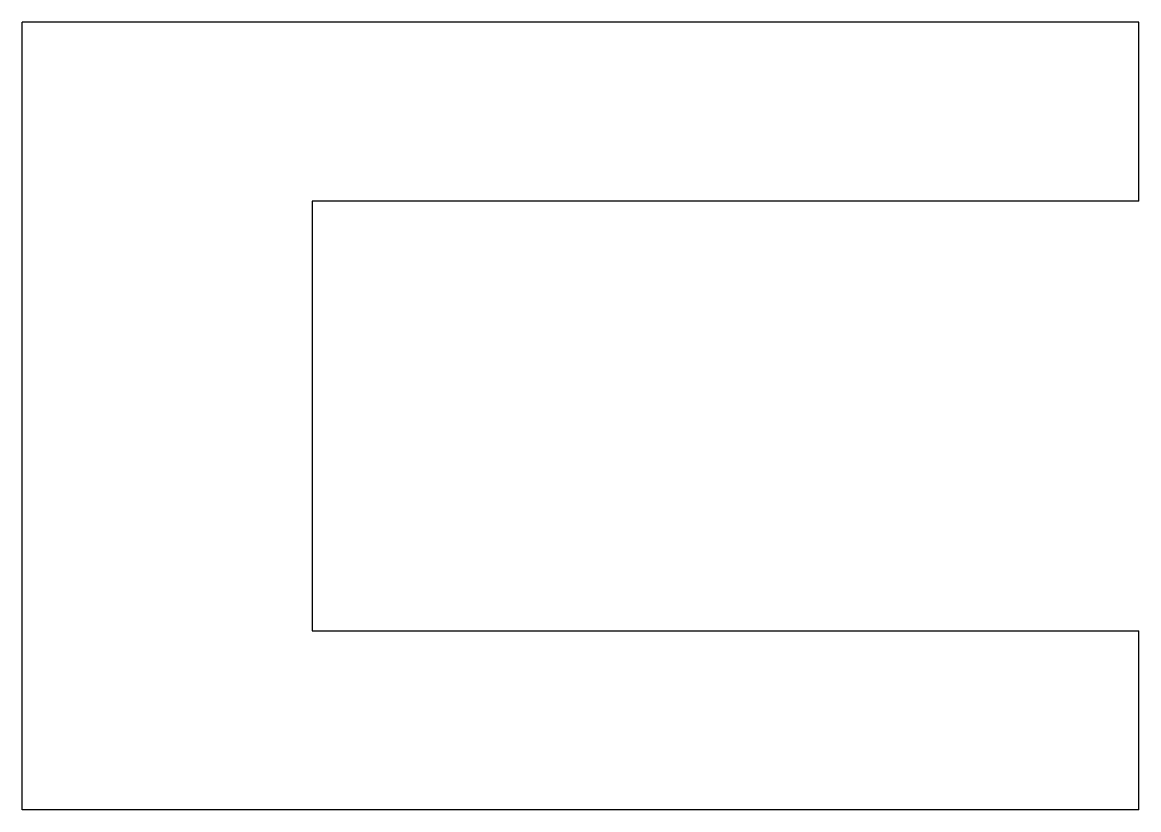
# Model space of a CAD drawing. Header units: metres. Extents: x -28.1 to 3.1, y -22 to 0.
import ezdxf

# ---------------------------------------------------------------- set-up
doc = ezdxf.new("R2010")
doc.units = ezdxf.units.M

msp = doc.modelspace()

# ---------------------------------------------------------------- linework, layer by layer
for points in [[(3.1, 0), (2.476, 0), (1.852, 0), (1.228, 0), (0.604, 0), (-0.02, 0), (-0.644, 0), (-1.268, 0), (-1.892, 0), (-2.516, 0), (-3.14, 0), (-3.764, 0), (-4.388, 0), (-5.012, 0), (-5.636, 0), (-6.26, 0), (-6.884, 0), (-7.508, 0), (-8.132, 0), (-8.756, 0), (-9.38, 0), (-10.004, 0), (-10.628, 0), (-11.252, 0), (-11.876, 0), (-12.5, 0), (-13.124, 0), (-13.748, 0), (-14.372, 0), (-14.996, 0), (-15.62, 0), (-16.244, 0), (-16.868, 0), (-17.492, 0), (-18.116, 0), (-18.74, 0), (-19.364, 0), (-19.988, 0), (-20.612, 0), (-21.236, 0), (-21.86, 0), (-22.484, 0), (-23.108, 0), (-23.732, 0), (-24.356, 0), (-24.98, 0), (-25.604, 0), (-26.228, 0), (-26.852, 0), (-27.476, 0), (-28.1, 0)], [(-28.1, -22), (-28.1, -21.56), (-28.1, -21.12), (-28.1, -20.68), (-28.1, -20.24), (-28.1, -19.8), (-28.1, -19.36), (-28.1, -18.92), (-28.1, -18.48), (-28.1, -18.04), (-28.1, -17.6), (-28.1, -17.16), (-28.1, -16.72), (-28.1, -16.28), (-28.1, -15.84), (-28.1, -15.4), (-28.1, -14.96), (-28.1, -14.52), (-28.1, -14.08), (-28.1, -13.64), (-28.1, -13.2), (-28.1, -12.76), (-28.1, -12.32), (-28.1, -11.88), (-28.1, -11.44), (-28.1, -11), (-28.1, -10.56), (-28.1, -10.12), (-28.1, -9.68), (-28.1, -9.24), (-28.1, -8.8), (-28.1, -8.36), (-28.1, -7.92), (-28.1, -7.48), (-28.1, -7.04), (-28.1, -6.6), (-28.1, -6.16), (-28.1, -5.72), (-28.1, -5.28), (-28.1, -4.84), (-28.1, -4.4), (-28.1, -3.96), (-28.1, -3.52), (-28.1, -3.08), (-28.1, -2.64), (-28.1, -2.2), (-28.1, -1.76), (-28.1, -1.32), (-28.1, -0.88), (-28.1, -0.44), (-28.1, 0)], [(3.1, -5), (3.1, -4.9), (3.1, -4.8), (3.1, -4.7), (3.1, -4.6), (3.1, -4.5), (3.1, -4.4), (3.1, -4.3), (3.1, -4.2), (3.1, -4.1), (3.1, -4), (3.1, -3.9), (3.1, -3.8), (3.1, -3.7), (3.1, -3.6), (3.1, -3.5), (3.1, -3.4), (3.1, -3.3), (3.1, -3.2), (3.1, -3.1), (3.1, -3), (3.1, -2.9), (3.1, -2.8), (3.1, -2.7), (3.1, -2.6), (3.1, -2.5), (3.1, -2.4), (3.1, -2.3), (3.1, -2.2), (3.1, -2.1), (3.1, -2), (3.1, -1.9), (3.1, -1.8), (3.1, -1.7), (3.1, -1.6), (3.1, -1.5), (3.1, -1.4), (3.1, -1.3), (3.1, -1.2), (3.1, -1.1), (3.1, -1), (3.1, -0.9), (3.1, -0.8), (3.1, -0.7), (3.1, -0.6), (3.1, -0.5), (3.1, -0.4), (3.1, -0.3), (3.1, -0.2), (3.1, -0.1), (3.1, 0)], [(3.1, -5), (2.638, -5), (2.176, -5), (1.714, -5), (1.252, -5), (0.79, -5), (0.328, -5), (-0.134, -5), (-0.596, -5), (-1.058, -5), (-1.52, -5), (-1.982, -5), (-2.444, -5), (-2.906, -5), (-3.368, -5), (-3.83, -5), (-4.292, -5), (-4.754, -5), (-5.216, -5), (-5.678, -5), (-6.14, -5), (-6.602, -5), (-7.064, -5), (-7.526, -5), (-7.988, -5), (-8.45, -5), (-8.912, -5), (-9.374, -5), (-9.836, -5), (-10.298, -5), (-10.76, -5), (-11.222, -5), (-11.684, -5), (-12.146, -5), (-12.608, -5), (-13.07, -5), (-13.532, -5), (-13.994, -5), (-14.456, -5), (-14.918, -5), (-15.38, -5), (-15.842, -5), (-16.304, -5), (-16.766, -5), (-17.228, -5), (-17.69, -5), (-18.152, -5), (-18.614, -5), (-19.076, -5), (-19.538, -5), (-20, -5)], [(-20, -5), (-20, -5.24), (-20, -5.48), (-20, -5.72), (-20, -5.96), (-20, -6.2), (-20, -6.44), (-20, -6.68), (-20, -6.92), (-20, -7.16), (-20, -7.4), (-20, -7.64), (-20, -7.88), (-20, -8.12), (-20, -8.36), (-20, -8.6), (-20, -8.84), (-20, -9.08), (-20, -9.32), (-20, -9.56), (-20, -9.8), (-20, -10.04), (-20, -10.28), (-20, -10.52), (-20, -10.76), (-20, -11), (-20, -11.24), (-20, -11.48), (-20, -11.72), (-20, -11.96), (-20, -12.2), (-20, -12.44), (-20, -12.68), (-20, -12.92), (-20, -13.16), (-20, -13.4), (-20, -13.64), (-20, -13.88), (-20, -14.12), (-20, -14.36), (-20, -14.6), (-20, -14.84), (-20, -15.08), (-20, -15.32), (-20, -15.56), (-20, -15.8), (-20, -16.04), (-20, -16.28), (-20, -16.52), (-20, -16.76), (-20, -17)], [(-20, -17), (-19.538, -17), (-19.076, -17), (-18.614, -17), (-18.152, -17), (-17.69, -17), (-17.228, -17), (-16.766, -17), (-16.304, -17), (-15.842, -17), (-15.38, -17), (-14.918, -17), (-14.456, -17), (-13.994, -17), (-13.532, -17), (-13.07, -17), (-12.608, -17), (-12.146, -17), (-11.684, -17), (-11.222, -17), (-10.76, -17), (-10.298, -17), (-9.836, -17), (-9.374, -17), (-8.912, -17), (-8.45, -17), (-7.988, -17), (-7.526, -17), (-7.064, -17), (-6.602, -17), (-6.14, -17), (-5.678, -17), (-5.216, -17), (-4.754, -17), (-4.292, -17), (-3.83, -17), (-3.368, -17), (-2.906, -17), (-2.444, -17), (-1.982, -17), (-1.52, -17), (-1.058, -17), (-0.596, -17), (-0.134, -17), (0.328, -17), (0.79, -17), (1.252, -17), (1.714, -17), (2.176, -17), (2.638, -17), (3.1, -17)], [(3.1, -22), (3.1, -21.9), (3.1, -21.8), (3.1, -21.7), (3.1, -21.6), (3.1, -21.5), (3.1, -21.4), (3.1, -21.3), (3.1, -21.2), (3.1, -21.1), (3.1, -21), (3.1, -20.9), (3.1, -20.8), (3.1, -20.7), (3.1, -20.6), (3.1, -20.5), (3.1, -20.4), (3.1, -20.3), (3.1, -20.2), (3.1, -20.1), (3.1, -20), (3.1, -19.9), (3.1, -19.8), (3.1, -19.7), (3.1, -19.6), (3.1, -19.5), (3.1, -19.4), (3.1, -19.3), (3.1, -19.2), (3.1, -19.1), (3.1, -19), (3.1, -18.9), (3.1, -18.8), (3.1, -18.7), (3.1, -18.6), (3.1, -18.5), (3.1, -18.4), (3.1, -18.3), (3.1, -18.2), (3.1, -18.1), (3.1, -18), (3.1, -17.9), (3.1, -17.8), (3.1, -17.7), (3.1, -17.6), (3.1, -17.5), (3.1, -17.4), (3.1, -17.3), (3.1, -17.2), (3.1, -17.1), (3.1, -17)], [(3.1, -22), (2.476, -22), (1.852, -22), (1.228, -22), (0.604, -22), (-0.02, -22), (-0.644, -22), (-1.268, -22), (-1.892, -22), (-2.516, -22), (-3.14, -22), (-3.764, -22), (-4.388, -22), (-5.012, -22), (-5.636, -22), (-6.26, -22), (-6.884, -22), (-7.508, -22), (-8.132, -22), (-8.756, -22), (-9.38, -22), (-10.004, -22), (-10.628, -22), (-11.252, -22), (-11.876, -22), (-12.5, -22), (-13.124, -22), (-13.748, -22), (-14.372, -22), (-14.996, -22), (-15.62, -22), (-16.244, -22), (-16.868, -22), (-17.492, -22), (-18.116, -22), (-18.74, -22), (-19.364, -22), (-19.988, -22), (-20.612, -22), (-21.236, -22), (-21.86, -22), (-22.484, -22), (-23.108, -22), (-23.732, -22), (-24.356, -22), (-24.98, -22), (-25.604, -22), (-26.228, -22), (-26.852, -22), (-27.476, -22), (-28.1, -22)]]:
    msp.add_lwpolyline(points)

doc.saveas('drawing.dxf')
